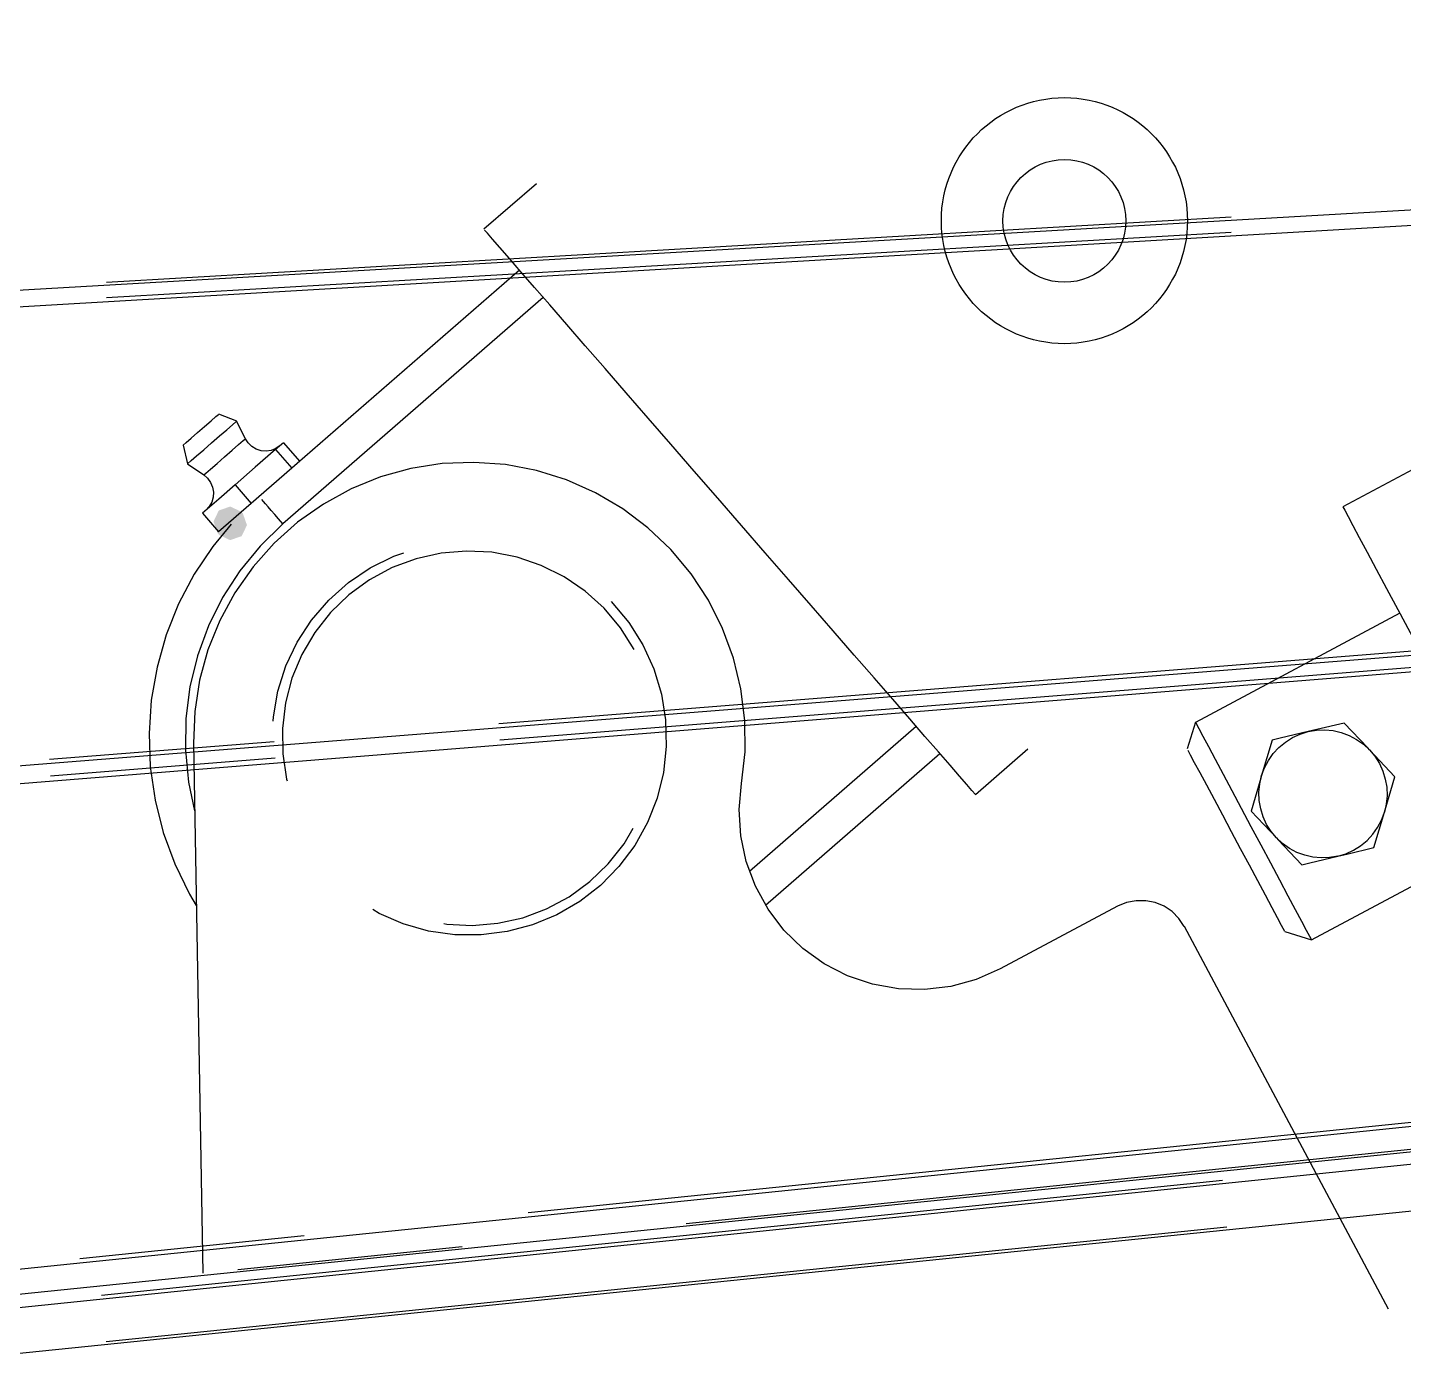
# Model space of a CAD drawing. Extents: x 3 to 592, y 5 to 207.
# Drawn here: x 54.35 to 62.11, y 34.37 to 41.81 of the extents above; entities that cross this region are included whole.
import ezdxf

# ---------------------------------------------------------------- set-up
doc = ezdxf.new("R2010")
doc.units = 0
doc.layers.get('0').update_dxf_attribs({"linetype": 'CONTINUOUS'})

msp = doc.modelspace()

# ---------------------------------------------------------------- hatches: boundary and pattern name
h = msp.add_hatch(color=7)
h.dxf.hatch_style = 2
h.paths.add_polyline_path([(55.422248, 38.957171), (55.399512, 39.022116), (55.429177, 39.084202), (55.494122, 39.106938), (55.556208, 39.077273), (55.565381, 39.067043), (55.588116, 39.002098), (55.558452, 38.940011), (55.493507, 38.917276), (55.43142, 38.94694)])
h = msp.add_hatch(color=7)
h.dxf.hatch_style = 2
h.paths.add_polyline_path([(55.422248, 38.957171), (55.399512, 39.022116), (55.429177, 39.084202), (55.494122, 39.106938), (55.556208, 39.077273), (55.565381, 39.067043), (55.588116, 39.002098), (55.558452, 38.940011), (55.493507, 38.917276), (55.43142, 38.94694)])

# ---------------------------------------------------------------- linework, layer by layer
at = {"color": 7}
for points in [[(43.215278, 39.6875), (85.372222, 42.121667)], [(85.372222, 42.051111), (43.215278, 39.581667)], [(57.219243, 40.926628), (56.923693, 40.669598)], [(57.219243, 40.926628), (56.923693, 40.669598)], [(54.795581, 40.371507), (61.134926, 40.739209)], [(54.795581, 40.371507), (61.134926, 40.739209)], [(54.795581, 40.371507), (61.134926, 40.739209)], [(54.795581, 40.371507), (61.134926, 40.739209)], [(61.135066, 40.651809), (54.795721, 40.284107)], [(61.135066, 40.651809), (54.795721, 40.284107)], [(61.135066, 40.651809), (54.795721, 40.284107)], [(61.135066, 40.651809), (54.795721, 40.284107)], [(59.694304, 37.483662), (59.674548, 37.50624), (59.645621, 37.539754), (59.604346, 37.587026), (59.550723, 37.648762), (59.485812, 37.723551), (59.409612, 37.81104), (59.323534, 37.91017), (59.227579, 38.020237), (59.123157, 38.140181), (59.011326, 38.268945), (58.892793, 38.40547), (58.768615, 38.547993), (58.640557, 38.695454), (58.508971, 38.846443), (58.375973, 38.999548), (58.241918, 39.153712), (58.108921, 39.306818), (57.977334, 39.457806), (57.849276, 39.605268), (57.725098, 39.74779), (57.606565, 39.884315), (57.494734, 40.013079), (57.390312, 40.133023), (57.294357, 40.24309), (57.208279, 40.34222), (57.132079, 40.429709), (57.067168, 40.504498), (57.013546, 40.566234), (56.972271, 40.613506), (56.943343, 40.64702), (56.927115, 40.665365)], [(59.694304, 37.483662), (59.674548, 37.50624), (59.645621, 37.539754), (59.604346, 37.587026), (59.550723, 37.648762), (59.485812, 37.723551), (59.409612, 37.81104), (59.323534, 37.91017), (59.227579, 38.020237), (59.123157, 38.140181), (59.011326, 38.268945), (58.892793, 38.40547), (58.768615, 38.547993), (58.640557, 38.695454), (58.508971, 38.846443), (58.375973, 38.999548), (58.241918, 39.153712), (58.108921, 39.306818), (57.977334, 39.457806), (57.849276, 39.605268), (57.725098, 39.74779), (57.606565, 39.884315), (57.494734, 40.013079), (57.390312, 40.133023), (57.294357, 40.24309), (57.208279, 40.34222), (57.132079, 40.429709), (57.067168, 40.504498), (57.013546, 40.566234), (56.972271, 40.613506), (56.943343, 40.64702), (56.927115, 40.665365)], [(57.124106, 40.439058), (55.870334, 39.348622)], [(57.124106, 40.439058), (55.870334, 39.348622)], [(57.257879, 40.285247), (55.790677, 39.009249)], [(57.257879, 40.285247), (55.790677, 39.009249)], [(47.589722, 37.112222), (85.372222, 40.110833)], [(85.372222, 40.040278), (47.625, 37.006389)], [(55.228172, 39.452832), (55.245811, 39.468002), (55.273681, 39.492343), (55.310017, 39.524093), (55.349528, 39.558313), (55.385511, 39.58971), (55.413028, 39.613699), (55.427492, 39.626399)], [(55.228172, 39.452832), (55.245811, 39.468002), (55.273681, 39.492343), (55.310017, 39.524093), (55.349528, 39.558313), (55.385511, 39.58971), (55.413028, 39.613699), (55.427492, 39.626399)], [(55.253502, 39.347563), (55.274316, 39.365908), (55.304655, 39.392013), (55.344166, 39.426586), (55.388969, 39.465391), (55.434124, 39.504549), (55.474341, 39.539827), (55.506091, 39.567344), (55.525141, 39.583924)], [(55.253502, 39.347563), (55.274316, 39.365908), (55.304655, 39.392013), (55.344166, 39.426586), (55.388969, 39.465391), (55.434124, 39.504549), (55.474341, 39.539827), (55.506091, 39.567344), (55.525141, 39.583924)], [(55.53015, 39.588158), (55.429256, 39.627669)], [(55.53015, 39.588158), (55.429256, 39.627669)], [(55.579469, 39.489133), (55.53008, 39.588264)], [(55.579469, 39.489133), (55.53008, 39.588264)], [(55.34473, 39.284981), (55.357077, 39.295564), (55.38283, 39.318142), (55.419519, 39.349892), (55.461852, 39.386933), (55.504186, 39.423622), (55.540875, 39.455725), (55.56698, 39.478303), (55.578975, 39.488533)], [(55.34473, 39.284981), (55.357077, 39.295564), (55.38283, 39.318142), (55.419519, 39.349892), (55.461852, 39.386933), (55.504186, 39.423622), (55.540875, 39.455725), (55.56698, 39.478303), (55.578975, 39.488533)], [(55.775366, 39.450151), (55.75173, 39.433923), (55.724919, 39.42334), (55.696344, 39.419107), (55.667769, 39.421576), (55.640605, 39.430396), (55.615911, 39.445212), (55.595097, 39.464968), (55.579574, 39.489309)], [(55.775366, 39.450151), (55.75173, 39.433923), (55.724919, 39.42334), (55.696344, 39.419107), (55.667769, 39.421576), (55.640605, 39.430396), (55.615911, 39.445212), (55.595097, 39.464968), (55.579574, 39.489309)], [(55.228172, 39.452832), (55.253573, 39.347704)], [(55.228172, 39.452832), (55.253573, 39.347704)], [(55.749296, 39.427467), (55.634996, 39.327984)], [(55.749296, 39.427467), (55.634996, 39.327984)], [(55.771732, 39.446976), (55.749155, 39.427573)], [(55.771732, 39.446976), (55.749155, 39.427573)], [(55.749296, 39.427467), (55.840313, 39.322692)], [(55.749296, 39.427467), (55.840313, 39.322692)], [(55.794169, 39.466485), (55.771591, 39.447082)], [(55.794169, 39.466485), (55.771591, 39.447082)], [(55.794169, 39.466485), (55.885186, 39.36171)], [(55.794169, 39.466485), (55.885186, 39.36171)], [(55.253502, 39.347563), (55.344871, 39.285122)], [(55.253502, 39.347563), (55.344871, 39.285122)], [(58.376326, 37.546139), (58.395376, 37.723233), (58.393965, 37.901386), (58.372446, 38.078481), (58.330465, 38.251694), (58.269082, 38.418911), (58.189001, 38.578014), (58.091282, 38.726886), (57.977334, 38.863764), (57.848218, 38.986531), (57.706048, 39.094128), (57.55259, 39.184439), (57.389607, 39.256406), (57.219568, 39.309675), (57.04459, 39.342836), (56.86679, 39.355889), (56.688637, 39.348481), (56.512601, 39.320964), (56.341151, 39.273339), (56.175698, 39.206311), (56.019418, 39.120939), (55.873721, 39.018281), (55.741076, 38.899747), (55.622543, 38.76675), (55.519884, 38.621053), (55.434865, 38.464419), (55.36819, 38.299319), (55.320918, 38.127517), (55.293401, 37.951481), (55.286346, 37.773328)], [(58.376326, 37.546139), (58.395376, 37.723233), (58.393965, 37.901386), (58.372446, 38.078481), (58.330465, 38.251694), (58.269082, 38.418911), (58.189001, 38.578014), (58.091282, 38.726886), (57.977334, 38.863764), (57.848218, 38.986531), (57.706048, 39.094128), (57.55259, 39.184439), (57.389607, 39.256406), (57.219568, 39.309675), (57.04459, 39.342836), (56.86679, 39.355889), (56.688637, 39.348481), (56.512601, 39.320964), (56.341151, 39.273339), (56.175698, 39.206311), (56.019418, 39.120939), (55.873721, 39.018281), (55.741076, 38.899747), (55.622543, 38.76675), (55.519884, 38.621053), (55.434865, 38.464419), (55.36819, 38.299319), (55.320918, 38.127517), (55.293401, 37.951481), (55.286346, 37.773328)], [(55.635102, 39.328161), (55.520802, 39.228677)], [(55.635102, 39.328161), (55.520802, 39.228677)], [(55.840454, 39.322692), (55.612206, 39.124079)], [(55.840454, 39.322692), (55.612206, 39.124079)], [(55.870193, 39.348551), (55.840559, 39.322798)], [(55.870193, 39.348551), (55.840559, 39.322798)], [(62.243547, 39.360052), (61.765533, 39.104993)], [(62.243547, 39.360052), (61.765533, 39.104993)], [(55.34473, 39.284981), (55.36625, 39.266283), (55.383183, 39.243), (55.394472, 39.216542), (55.399411, 39.187967), (55.397647, 39.159392), (55.389533, 39.131875), (55.375422, 39.106828), (55.356019, 39.085661)], [(55.34473, 39.284981), (55.36625, 39.266283), (55.383183, 39.243), (55.394472, 39.216542), (55.399411, 39.187967), (55.397647, 39.159392), (55.389533, 39.131875), (55.375422, 39.106828), (55.356019, 39.085661)], [(55.520872, 39.228854), (55.42915, 39.149126)], [(55.520872, 39.228854), (55.42915, 39.149126)], [(55.520872, 39.228854), (55.611889, 39.124079)], [(55.520872, 39.228854), (55.611889, 39.124079)], [(55.429115, 39.14902), (55.337393, 39.069292)], [(55.429115, 39.14902), (55.337393, 39.069292)], [(55.61203, 39.124043), (55.428586, 38.964588)], [(55.61203, 39.124043), (55.428586, 38.964588)], [(55.790641, 39.009285), (55.7663, 39.037154), (55.744428, 39.062554), (55.724672, 39.084779), (55.707739, 39.104535), (55.692922, 39.121468), (55.680575, 39.135579), (55.67105, 39.146868)], [(55.790641, 39.009285), (55.7663, 39.037154), (55.744428, 39.062554), (55.724672, 39.084779), (55.707739, 39.104535), (55.692922, 39.121468), (55.680575, 39.135579), (55.67105, 39.146868)], [(61.765639, 39.105064), (61.775869, 39.086014), (61.794214, 39.051442), (61.82173, 39.000289), (61.857361, 38.932908), (61.901458, 38.850358), (61.952964, 38.754403), (62.010819, 38.645394), (62.074672, 38.525803), (62.143464, 38.397039), (62.216136, 38.260867), (62.29163, 38.119403), (62.368889, 37.974411), (62.446852, 37.828361)], [(61.765639, 39.105064), (61.775869, 39.086014), (61.794214, 39.051442), (61.82173, 39.000289), (61.857361, 38.932908), (61.901458, 38.850358), (61.952964, 38.754403), (62.010819, 38.645394), (62.074672, 38.525803), (62.143464, 38.397039), (62.216136, 38.260867), (62.29163, 38.119403), (62.368889, 37.974411), (62.446852, 37.828361)], [(55.790641, 39.009285), (55.661877, 38.884049), (55.54793, 38.745054), (55.450564, 38.594418), (55.370483, 38.433551), (55.308747, 38.264924), (55.266414, 38.090299), (55.243836, 37.912146), (55.241366, 37.732582), (55.259005, 37.553724), (55.293225, 37.391446)], [(55.790641, 39.009285), (55.661877, 38.884049), (55.54793, 38.745054), (55.450564, 38.594418), (55.370483, 38.433551), (55.308747, 38.264924), (55.266414, 38.090299), (55.243836, 37.912146), (55.241366, 37.732582), (55.259005, 37.553724), (55.293225, 37.391446)], [(55.337357, 39.069222), (55.428374, 38.964447)], [(55.337357, 39.069222), (55.428374, 38.964447)], [(55.498224, 39.006886), (55.396271, 38.882355), (55.291143, 38.725722), (55.202949, 38.558858), (55.132746, 38.383527), (55.081241, 38.201847), (55.049138, 38.015933), (55.036438, 37.82755), (55.043493, 37.638814), (55.070304, 37.451841), (55.116166, 37.26875), (55.181429, 37.091655), (55.264332, 36.921969), (55.302432, 36.856705)], [(55.498224, 39.006886), (55.396271, 38.882355), (55.291143, 38.725722), (55.202949, 38.558858), (55.132746, 38.383527), (55.081241, 38.201847), (55.049138, 38.015933), (55.036438, 37.82755), (55.043493, 37.638814), (55.070304, 37.451841), (55.116166, 37.26875), (55.181429, 37.091655), (55.264332, 36.921969), (55.302432, 36.856705)], [(57.771312, 38.300731), (57.694407, 38.422792), (57.601979, 38.532858), (57.495087, 38.629519), (57.376201, 38.711011), (57.247084, 38.775217), (57.110912, 38.821431), (56.969096, 38.848594), (56.825515, 38.856003), (56.681934, 38.844008), (56.541176, 38.812611), (56.406415, 38.762164), (56.279415, 38.694078), (56.162998, 38.609058), (56.059282, 38.509222), (55.970029, 38.395981), (55.897004, 38.271803), (55.841618, 38.138806), (55.804929, 37.999458), (55.787643, 37.856231), (55.789759, 37.712297), (55.811632, 37.569775), (55.814681, 37.559496)], [(57.771312, 38.300731), (57.694407, 38.422792), (57.601979, 38.532858), (57.495087, 38.629519), (57.376201, 38.711011), (57.247084, 38.775217), (57.110912, 38.821431), (56.969096, 38.848594), (56.825515, 38.856003), (56.681934, 38.844008), (56.541176, 38.812611), (56.406415, 38.762164), (56.279415, 38.694078), (56.162998, 38.609058), (56.059282, 38.509222), (55.970029, 38.395981), (55.897004, 38.271803), (55.841618, 38.138806), (55.804929, 37.999458), (55.787643, 37.856231), (55.789759, 37.712297), (55.811632, 37.569775), (55.814681, 37.559496)], [(55.736133, 37.896668), (55.73709, 37.920295), (55.762842, 38.066698), (55.807998, 38.208162), (55.871498, 38.342217), (55.952284, 38.466748), (56.048945, 38.579284), (56.16007, 38.678062), (56.282837, 38.760964), (56.415834, 38.826934), (56.471538, 38.845781)], [(55.736133, 37.896668), (55.73709, 37.920295), (55.762842, 38.066698), (55.807998, 38.208162), (55.871498, 38.342217), (55.952284, 38.466748), (56.048945, 38.579284), (56.16007, 38.678062), (56.282837, 38.760964), (56.415834, 38.826934), (56.471538, 38.845781)], [(57.64121, 38.571621), (57.74122, 38.452637), (57.820242, 38.327048)], [(57.64121, 38.571621), (57.74122, 38.452637), (57.820242, 38.327048)], [(62.085926, 38.504671), (60.934106, 37.890132)], [(62.085926, 38.504671), (60.934106, 37.890132)], [(57.820242, 38.327048), (57.881626, 38.191934), (57.924665, 38.049764), (57.947948, 37.903362), (57.951829, 37.754842), (57.935954, 37.607381), (57.900323, 37.463095), (57.845995, 37.325159), (57.773676, 37.195689), (57.684776, 37.076803), (57.580706, 36.97097), (57.463584, 36.879601), (57.335173, 36.805164), (57.197942, 36.748367), (57.054715, 36.710267), (56.907254, 36.69157), (56.759087, 36.692628), (56.611979, 36.713442), (56.469104, 36.754012), (56.332931, 36.812926), (56.29697, 36.834602)], [(57.820242, 38.327048), (57.881626, 38.191934), (57.924665, 38.049764), (57.947948, 37.903362), (57.951829, 37.754842), (57.935954, 37.607381), (57.900323, 37.463095), (57.845995, 37.325159), (57.773676, 37.195689), (57.684776, 37.076803), (57.580706, 36.97097), (57.463584, 36.879601), (57.335173, 36.805164), (57.197942, 36.748367), (57.054715, 36.710267), (56.907254, 36.69157), (56.759087, 36.692628), (56.611979, 36.713442), (56.469104, 36.754012), (56.332931, 36.812926), (56.29697, 36.834602)], [(57.007787, 37.883378), (63.337734, 38.387624)], [(57.007787, 37.883378), (63.337734, 38.387624)], [(57.007787, 37.883378), (63.337734, 38.387624)], [(57.007787, 37.883378), (63.337734, 38.387624)], [(63.342899, 38.293336), (57.012953, 37.789071)], [(63.342899, 38.293336), (57.012953, 37.789071)], [(63.342899, 38.293336), (57.012953, 37.789071)], [(63.342899, 38.293336), (57.012953, 37.789071)], [(47.871944, 34.007778), (87.171389, 38.029444)], [(85.372222, 37.994167), (47.907222, 34.148889)], [(86.324722, 37.888333), (42.156944, 33.3375)], [(58.419718, 37.050204), (59.360223, 37.867943)], [(58.419718, 37.050204), (59.360223, 37.867943)], [(60.934036, 37.890168), (60.888174, 37.739884)], [(60.934036, 37.890168), (60.888174, 37.739884)], [(60.934036, 37.890168), (60.952733, 37.855243), (60.975663, 37.812204), (61.006708, 37.753996), (61.044808, 37.682382), (61.089611, 37.598773), (61.138999, 37.505993), (61.191916, 37.406509), (61.246949, 37.303498), (61.302336, 37.199782), (61.356663, 37.098182), (61.408169, 37.001521), (61.455441, 36.912973), (61.496716, 36.835009), (61.531641, 36.769746), (61.558805, 36.719298), (61.577149, 36.684373), (61.586674, 36.667087)], [(60.934036, 37.890168), (60.952733, 37.855243), (60.975663, 37.812204), (61.006708, 37.753996), (61.044808, 37.682382), (61.089611, 37.598773), (61.138999, 37.505993), (61.191916, 37.406509), (61.246949, 37.303498), (61.302336, 37.199782), (61.356663, 37.098182), (61.408169, 37.001521), (61.455441, 36.912973), (61.496716, 36.835009), (61.531641, 36.769746), (61.558805, 36.719298), (61.577149, 36.684373), (61.586674, 36.667087)], [(61.772059, 37.886287), (61.618954, 37.849598), (61.569212, 37.837957)], [(61.772059, 37.886287), (61.618954, 37.849598), (61.569212, 37.837957)], [(61.569247, 37.837921), (61.615814, 37.845683), (61.663086, 37.847799), (61.710006, 37.843213), (61.756219, 37.83263), (61.800317, 37.816402), (61.842297, 37.794177), (61.88075, 37.767013), (61.915322, 37.73491)], [(61.569247, 37.837921), (61.615814, 37.845683), (61.663086, 37.847799), (61.710006, 37.843213), (61.756219, 37.83263), (61.800317, 37.816402), (61.842297, 37.794177), (61.88075, 37.767013), (61.915322, 37.73491)], [(61.915357, 37.734875), (61.905127, 37.745811), (61.77213, 37.886217)], [(61.915357, 37.734875), (61.905127, 37.745811), (61.77213, 37.886217)], [(54.475808, 37.68168), (55.741797, 37.782529)], [(54.475808, 37.68168), (55.741797, 37.782529)], [(54.475808, 37.68168), (55.741797, 37.782529)], [(54.475808, 37.68168), (55.741797, 37.782529)], [(55.286416, 37.773292), (55.33896, 34.785021)], [(55.286416, 37.773292), (55.33896, 34.785021)], [(61.366435, 37.78952), (61.306816, 37.589848)], [(61.366435, 37.78952), (61.306816, 37.589848)], [(61.306957, 37.589707), (61.323538, 37.634157), (61.34541, 37.675785), (61.372574, 37.714237), (61.404676, 37.74881), (61.441365, 37.779149), (61.481229, 37.804196), (61.524268, 37.823951), (61.569071, 37.838062)], [(61.306957, 37.589707), (61.323538, 37.634157), (61.34541, 37.675785), (61.372574, 37.714237), (61.404676, 37.74881), (61.441365, 37.779149), (61.481229, 37.804196), (61.524268, 37.823951), (61.569071, 37.838062)], [(61.569247, 37.837921), (61.41085, 37.800174), (61.3664, 37.789591)], [(61.569247, 37.837921), (61.41085, 37.800174), (61.3664, 37.789591)], [(58.510699, 36.859245), (59.493891, 37.714026)], [(58.510699, 36.859245), (59.493891, 37.714026)], [(59.694304, 37.483662), (59.98978, 37.740628)], [(59.694304, 37.483662), (59.98978, 37.740628)], [(61.437449, 36.710479), (61.418752, 36.745404), (61.396174, 36.787737), (61.365836, 36.844887), (61.328441, 36.91509), (61.285402, 36.995876), (61.23813, 37.084423), (61.188388, 37.177557), (61.137588, 37.272807), (61.087847, 37.36594), (61.040574, 37.454487), (60.997536, 37.535273), (60.960141, 37.605476), (60.929449, 37.662626), (60.906872, 37.704959), (60.893113, 37.731065)], [(61.437449, 36.710479), (61.418752, 36.745404), (61.396174, 36.787737), (61.365836, 36.844887), (61.328441, 36.91509), (61.285402, 36.995876), (61.23813, 37.084423), (61.188388, 37.177557), (61.137588, 37.272807), (61.087847, 37.36594), (61.040574, 37.454487), (60.997536, 37.535273), (60.960141, 37.605476), (60.929449, 37.662626), (60.906872, 37.704959), (60.893113, 37.731065)], [(61.915357, 37.734875), (61.945344, 37.698539), (61.970744, 37.658675), (61.990499, 37.615636), (62.004258, 37.570481), (62.012371, 37.523914), (62.014135, 37.476642), (62.009549, 37.429722), (61.999319, 37.383508)], [(61.915357, 37.734875), (61.945344, 37.698539), (61.970744, 37.658675), (61.990499, 37.615636), (62.004258, 37.570481), (62.012371, 37.523914), (62.014135, 37.476642), (62.009549, 37.429722), (61.999319, 37.383508)], [(62.058656, 37.583427), (61.915428, 37.734769)], [(62.058656, 37.583427), (61.915428, 37.734769)], [(55.746964, 37.688219), (54.480975, 37.587366)], [(55.746964, 37.688219), (54.480975, 37.587366)], [(55.746964, 37.688219), (54.480975, 37.587366)], [(55.746964, 37.688219), (54.480975, 37.587366)], [(86.324722, 37.606111), (42.156944, 33.090556)], [(59.833545, 36.500259), (59.698079, 36.440286), (59.555204, 36.401128), (59.407742, 36.383489), (59.259576, 36.387723), (59.113879, 36.414181), (58.973473, 36.461453), (58.841534, 36.529186), (58.721237, 36.615617), (58.614698, 36.718981), (58.525093, 36.836809), (58.453479, 36.966631), (58.401973, 37.105625), (58.371634, 37.250617), (58.362815, 37.398431), (58.37622, 37.546245)], [(59.833545, 36.500259), (59.698079, 36.440286), (59.555204, 36.401128), (59.407742, 36.383489), (59.259576, 36.387723), (59.113879, 36.414181), (58.973473, 36.461453), (58.841534, 36.529186), (58.721237, 36.615617), (58.614698, 36.718981), (58.525093, 36.836809), (58.453479, 36.966631), (58.401973, 37.105625), (58.371634, 37.250617), (58.362815, 37.398431), (58.37622, 37.546245)], [(61.306957, 37.589707), (61.302724, 37.575596), (61.247338, 37.390035)], [(61.306957, 37.589707), (61.302724, 37.575596), (61.247338, 37.390035)], [(61.390777, 37.238446), (61.360791, 37.274782), (61.335391, 37.314646), (61.315635, 37.357685), (61.301877, 37.402841), (61.293763, 37.449407), (61.291999, 37.496679), (61.296585, 37.543599), (61.306816, 37.589813)], [(61.390777, 37.238446), (61.360791, 37.274782), (61.335391, 37.314646), (61.315635, 37.357685), (61.301877, 37.402841), (61.293763, 37.449407), (61.291999, 37.496679), (61.296585, 37.543599), (61.306816, 37.589813)], [(61.999142, 37.383614), (62.003376, 37.397725), (62.058762, 37.583286)], [(61.999142, 37.383614), (62.003376, 37.397725), (62.058762, 37.583286)], [(61.247443, 37.389894), (61.390671, 37.238552)], [(61.247443, 37.389894), (61.390671, 37.238552)], [(61.736852, 37.1354), (61.782007, 37.149511), (61.825046, 37.168914), (61.86491, 37.194314), (61.901246, 37.2243), (61.933349, 37.258872), (61.960513, 37.297678), (61.982738, 37.339305), (61.998966, 37.383755)], [(61.736852, 37.1354), (61.782007, 37.149511), (61.825046, 37.168914), (61.86491, 37.194314), (61.901246, 37.2243), (61.933349, 37.258872), (61.960513, 37.297678), (61.982738, 37.339305), (61.998966, 37.383755)], [(61.939664, 37.183801), (61.999283, 37.383473)], [(61.939664, 37.183801), (61.999283, 37.383473)], [(56.69868, 36.755758), (56.71439, 36.752742), (56.857971, 36.745333), (57.001551, 36.757328), (57.142309, 36.788725), (57.277071, 36.839172), (57.404071, 36.907258), (57.520487, 36.992278), (57.624204, 37.092114), (57.713457, 37.205356), (57.764977, 37.292966)], [(56.69868, 36.755758), (56.71439, 36.752742), (56.857971, 36.745333), (57.001551, 36.757328), (57.142309, 36.788725), (57.277071, 36.839172), (57.404071, 36.907258), (57.520487, 36.992278), (57.624204, 37.092114), (57.713457, 37.205356), (57.764977, 37.292966)], [(61.390777, 37.238446), (61.401007, 37.22751), (61.534005, 37.087104)], [(61.390777, 37.238446), (61.401007, 37.22751), (61.534005, 37.087104)], [(61.736852, 37.1354), (61.690285, 37.127639), (61.643013, 37.125522), (61.596094, 37.130108), (61.54988, 37.140691), (61.505783, 37.156919), (61.463802, 37.179144), (61.425349, 37.206308), (61.390777, 37.238411)], [(61.736852, 37.1354), (61.690285, 37.127639), (61.643013, 37.125522), (61.596094, 37.130108), (61.54988, 37.140691), (61.505783, 37.156919), (61.463802, 37.179144), (61.425349, 37.206308), (61.390777, 37.238411)], [(61.587803, 36.664759), (62.739623, 37.279298)], [(61.587803, 36.664759), (62.739623, 37.279298)], [(61.736852, 37.1354), (61.786594, 37.147394), (61.939699, 37.18373)], [(61.736852, 37.1354), (61.786594, 37.147394), (61.939699, 37.18373)], [(61.53404, 37.087034), (61.57849, 37.097617), (61.736887, 37.135364)], [(61.53404, 37.087034), (61.57849, 37.097617), (61.736887, 37.135364)], [(60.495462, 36.853354), (59.833651, 36.500223)], [(60.495462, 36.853354), (59.833651, 36.500223)], [(60.871276, 36.739019), (60.840937, 36.784174), (60.802485, 36.82298), (60.757329, 36.853319), (60.706882, 36.874132), (60.653613, 36.884716), (60.599285, 36.884716), (60.545662, 36.874132), (60.495568, 36.853319)], [(60.871276, 36.739019), (60.840937, 36.784174), (60.802485, 36.82298), (60.757329, 36.853319), (60.706882, 36.874132), (60.653613, 36.884716), (60.599285, 36.884716), (60.545662, 36.874132), (60.495568, 36.853319)], [(62.021861, 34.582276), (60.871453, 36.73916)], [(62.021861, 34.582276), (60.871453, 36.73916)], [(61.437449, 36.710479), (61.587733, 36.664618)], [(61.437449, 36.710479), (61.587733, 36.664618)], [(63.490708, 35.771535), (57.173778, 35.124305)], [(63.490708, 35.771535), (57.173778, 35.124305)], [(63.490708, 35.771535), (57.173778, 35.124305)], [(63.490708, 35.771535), (57.173778, 35.124305)], [(58.063706, 35.065123), (64.380634, 35.71236)], [(58.063706, 35.065123), (64.380634, 35.71236)], [(58.063706, 35.065123), (64.380634, 35.71236)], [(58.063706, 35.065123), (64.380634, 35.71236)], [(61.08567, 35.306523), (54.768742, 34.659286)], [(61.08567, 35.306523), (54.768742, 34.659286)], [(61.08567, 35.306523), (54.768742, 34.659286)], [(61.08567, 35.306523), (54.768742, 34.659286)], [(55.910393, 34.994859), (54.647007, 34.865413)], [(55.910393, 34.994859), (54.647007, 34.865413)], [(55.910393, 34.994859), (54.647007, 34.865413)], [(55.910393, 34.994859), (54.647007, 34.865413)], [(61.111564, 35.044092), (54.794636, 34.396855)], [(61.111564, 35.044092), (54.794636, 34.396855)], [(61.111564, 35.044092), (54.794636, 34.396855)], [(61.111564, 35.044092), (54.794636, 34.396855)], [(55.536935, 34.806228), (56.80032, 34.935675)], [(55.536935, 34.806228), (56.80032, 34.935675)], [(55.536935, 34.806228), (56.80032, 34.935675)], [(55.536935, 34.806228), (56.80032, 34.935675)]]:
    msp.add_lwpolyline(points, dxfattribs=at)
for centre, radius in [((60.195531, 40.718317), 0.693649), ((60.195531, 40.718317), 0.693649), ((60.19546, 40.717117), 0.346163), ((60.19546, 40.717117), 0.346163)]:
    msp.add_circle(centre, radius, dxfattribs=at)

doc.saveas('drawing.dxf')
